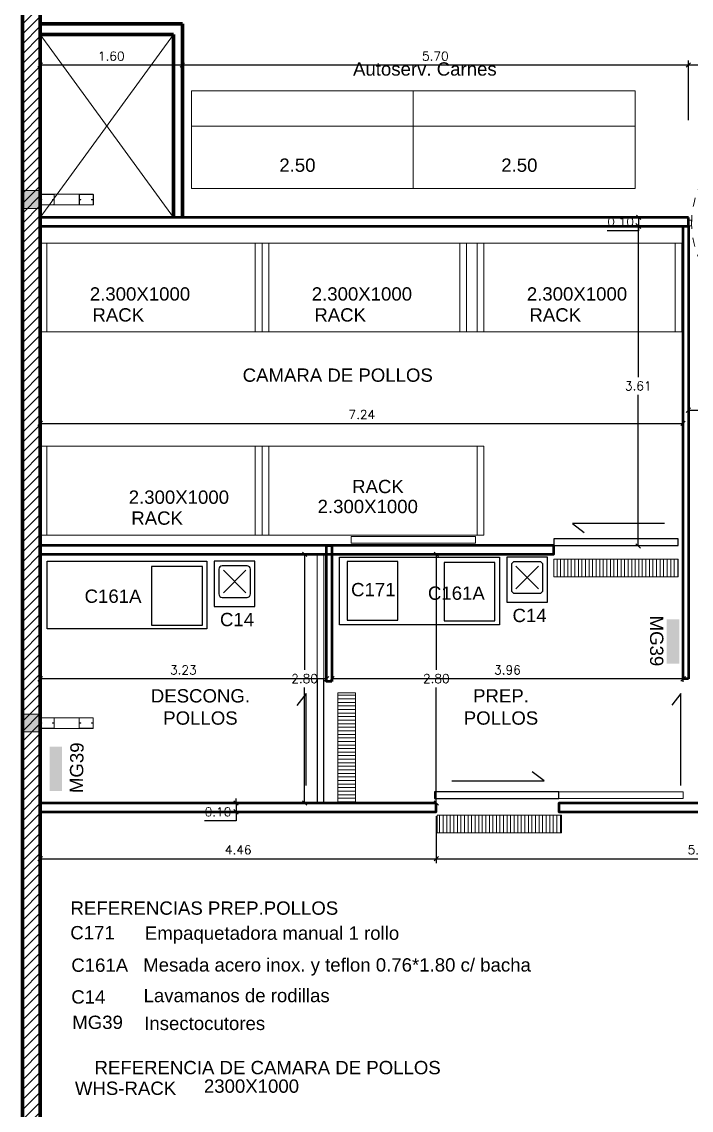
# Model space of a CAD drawing. Header units: inches. Extents: x 2 to 337, y 2 to 182.
# Drawn here: x 29.98 to 37.53, y 48.69 to 60.96 of the extents above; entities that cross this region are included whole.
import ezdxf

# ---------------------------------------------------------------- set-up
doc = ezdxf.new("R2010")
doc.units = ezdxf.units.IN
doc.header["$MEASUREMENT"] = 0
for name, pattern in [('ACAD_ISO10W100', [18, 12, -3, 0, -3]), ('DASH_15', [0.375, 0.25, -0.125]), ('HIDDEN2', [4.7625, 3.175, -1.5875]), ('LÍNEAS_OCULTAS2', [0.1875, 0.125, -0.0625])]:
    doc.linetypes.add(name, pattern=pattern)
for name, color, linetype, lineweight in [('0-EQUIPAMIENTO-LAB', 6, 'Continuous', 13), ('01 eje', 30, 'ACAD_ISO10W100', 9), ('ARQ-CARPINTERIAS', 4, 'Continuous', 9), ('ARQ-REJILLAS', 4, 'Continuous', 5), ('COMESTIBLES0-EQUIP-TXT', 3, 'Continuous', 9), ('L COTAS', 1, 'Continuous', 9), ('L EQUIP', 6, 'Continuous', 9), ('l muro', 5, 'Continuous', 80), ('L PANELES', 136, 'Continuous', 50), ('L PROYEC', 4, 'HIDDEN2', 9), ('LAVADO MU', 10, 'Continuous', 5), ('smr acero', 170, 'Continuous', 15)]:
    doc.layers.add(name, color=color, linetype=linetype, lineweight=lineweight)
for name, color, linetype in [('01-COTAS ESTRUCTURA', 9, 'Continuous'), ('JU-PLANTA(XREF)$0$0-EQUIPAMIENTO-LAB', 6, 'Continuous'), ('JU-PLANTA(XREF)$0$COMESTIBLES0-EQUIP-TXT', 3, 'Continuous'), ('L CARPINT', 3, 'Continuous')]:
    doc.layers.add(name, color=color, linetype=linetype)
doc.styles.add('2mm para 1.100', font='ARIAL.TTF')
doc.styles.add('ARIAL', font='ARIAL.TTF')
doc.styles.add('JU-PLANTA(XREF)$0$ARIAL', font='ARIAL.TTF')
doc.styles.add('RomanS', font='romans.shx')
doc.styles.get("Standard").update_dxf_attribs({"font": 'ARIAL.TTF'})
doc.dimstyles.new('bases 1-50', dxfattribs={"dimscale": 0.5, "dimtxt": 0.2, "dimasz": 0.1, "dimexe": 0.1, "dimexo": 0.1, "dimgap": 0.1, "dimtad": 1, "dimtih": 1, "dimtoh": 1, "dimzin": 1, "dimdsep": 46, "dimtxsty": 'RomanS', "dimblk": 'OBLIQUE', "dimcen": 0.1, "dimclrd": 256, "dimclre": 256, "dimclrt": 256, "dimadec": 0, "dimazin": 0, "dimtfac": 1, "dimtmove": 0, "dimatfit": 3, "dimfxl": 0, "dimarcsym": 0})
doc.dimstyles.new('cotas 1.100', dxfattribs={"dimscale": 2, "dimtxt": 0.2, "dimasz": 0.1, "dimexe": 0.1, "dimexo": 0.05, "dimgap": 0.05, "dimtad": 0, "dimzin": 0, "dimdsep": 46, "dimtxsty": '2mm para 1.100', "dimblk": 'OBLIQUE', "dimcen": 0.09, "dimclrd": 256, "dimclre": 256, "dimclrt": 256, "dimaunit": 1, "dimadec": 3, "dimazin": 0, "dimtfac": 1, "dimtofl": 0, "dimtmove": 2, "dimatfit": 3, "dimfxl": 0, "dimtolj": 1, "dimtzin": 0, "dimlwd": -1, "dimlwe": -1, "dimarcsym": 0})

# ---------------------------------------------------------------- blocks, each defined once
blk = doc.blocks.new('terreno1')
at = {"layer": '01 eje', "ltscale": 0.05}
blk.add_line((2858.813, 860.328), (2858.813, 730.799), dxfattribs=at)
blk = doc.blocks.new('_Oblique')
at = {"color": 0, "linetype": 'ByBlock', "lineweight": -2}
blk.add_line((-0.5, -0.5), (0.5, 0.5), dxfattribs=at)
blk = doc.blocks.new('*D95')
at = {"layer": 'Defpoints', "color": 0}
for p in [(29.361, 156.769), (30.191, 156.768), (29.991, 31.949)]:
    blk.add_point(p, dxfattribs=at)
at = {"layer": 'L COTAS'}
for p, q in [((30.091, 156.768), (29.161, 156.77)), ((29.361, 156.769), (29.262, 95.269)), ((29.161, 31.95), (29.259, 93.45)), ((29.891, 31.949), (28.961, 31.95))]:
    blk.add_line(p, q, dxfattribs=at)
at = {"layer": 'L COTAS', "xscale": 0.2, "yscale": 0.2, "zscale": 0.2}
for p, rotation in [((29.361, 156.769), 89.90828215739022), ((29.161, 31.95), 269.9082821573902)]:
    blk.add_blockref('_Oblique', p, dxfattribs=dict(at, rotation=rotation))
at = {"layer": 'L COTAS', "insert": (29.261, 94.36), "char_height": 0.4, "attachment_point": 5, "rotation": 89.9083, "style": '2mm para 1.100'}
blk.add_mtext('\\A1;124.82', dxfattribs=at)
blk = doc.blocks.new('*D75')
at = {"layer": 'Defpoints', "color": 0}
for p in [(36.549, 58.657), (36.929, 55.05), (36.929, 55.05)]:
    blk.add_point(p, dxfattribs=at)
at = {"layer": 'L COTAS', "lineweight": -2}
for p, q in [((36.599, 58.657), (36.979, 58.657)), ((36.929, 58.657), (36.929, 56.953)), ((36.929, 55.05), (36.929, 56.753))]:
    blk.add_line(p, q, dxfattribs=at)
at = {"layer": 'L COTAS', "lineweight": -2, "xscale": 0.05, "yscale": 0.05, "zscale": 0.05}
for p, rotation in [((36.929, 58.657), 90), ((36.929, 55.05), 270)]:
    blk.add_blockref('_Oblique', p, dxfattribs=dict(at, rotation=rotation))
at = {"layer": 'L COTAS', "insert": (36.929, 56.853), "char_height": 0.1, "attachment_point": 5, "style": 'RomanS'}
blk.add_mtext('3.61', dxfattribs=at)
blk = doc.blocks.new('RACKS 250')
for p, q in [((-1.05, -2.5), (-1.05, 0)), ((-1.05, 0), (-0.05, 0)), ((-0.05, 0), (-0.05, -2.5)), ((-1.05, -0.0762), (-0.05, -0.0762)), ((-1.05, -2.4238), (-0.05, -2.4238)), ((-0.05, -2.5), (-1.05, -2.5))]:
    blk.add_line(p, q)
blk = doc.blocks.new('*D242')
at = {"layer": 'Defpoints', "color": 0}
for p in [(37.434, 56.431), (30.191, 55.56), (37.434, 55.56)]:
    blk.add_point(p, dxfattribs=at)
at = {"layer": 'L COTAS', "lineweight": -2}
for p, q in [((30.191, 55.61), (30.191, 56.481)), ((30.191, 56.431), (37.434, 56.431)), ((37.434, 55.61), (37.434, 56.481))]:
    blk.add_line(p, q, dxfattribs=at)
at = {"layer": 'L COTAS', "lineweight": -2, "xscale": 0.05, "yscale": 0.05, "zscale": 0.05, "rotation": 180}
blk.add_blockref('_Oblique', (30.191, 56.431), dxfattribs=at)
at = {"layer": 'L COTAS', "lineweight": -2, "xscale": 0.05, "yscale": 0.05, "zscale": 0.05}
blk.add_blockref('_Oblique', (37.434, 56.431), dxfattribs=at)
at = {"layer": 'L COTAS', "insert": (33.815, 56.531), "char_height": 0.1, "attachment_point": 5, "style": 'RomanS'}
blk.add_mtext('7.24', dxfattribs=at)
blk = doc.blocks.new('PUERTA')
for p, q in [((0.04, 0), (0.834, 0.785)), ((0.04, 0), (0.834, 0.785)), ((0, -0.035), (0, 0.035)), ((0, 0.035), (0.04, 0.035)), ((0.04, 0.035), (0.04, -0.035)), ((0.04, -0.035), (0.075, 0)), ((0.075, 0), (0.85, -0.774)), ((1.16, -0.035), (1.16, 0.035)), ((1.16, 0.035), (1.2, 0.035)), ((1.2, 0.035), (1.2, -0.035)), ((0.04, -0.035), (0, -0.035)), ((0.04, -0.035), (0.814, -0.81)), ((1.2, -0.035), (1.16, -0.035)), ((0.85, -0.774), (0.814, -0.81))]:
    blk.add_line(p, q)
blk.add_circle((0.04, 0), 0.0196)
at = {"linetype": 'DASH_15', "ltscale": 0.2}
for centre, radius, start, end in [((0.04, -0.005), 1.12, 359.6736, 92.0467), ((0.014, 0.011), 1.146, 269.3146, 359.1608)]:
    blk.add_arc(centre, radius, start, end, dxfattribs=at)
blk = doc.blocks.new('*D190')
at = {"layer": 'Defpoints', "color": 0}
for p in [(33.477, 53.553), (33.477, 53.521), (37.435, 53.467)]:
    blk.add_point(p, dxfattribs=at)
at = {"layer": 'L COTAS', "lineweight": -2}
for p, q in [((33.477, 53.571), (33.477, 53.603)), ((37.435, 53.517), (37.435, 53.603)), ((37.435, 53.553), (33.477, 53.553))]:
    blk.add_line(p, q, dxfattribs=at)
at = {"layer": 'L COTAS', "lineweight": -2, "xscale": 0.05, "yscale": 0.05, "zscale": 0.05, "rotation": 180}
blk.add_blockref('_Oblique', (33.477, 53.553), dxfattribs=at)
at = {"layer": 'L COTAS', "lineweight": -2, "xscale": 0.05, "yscale": 0.05, "zscale": 0.05}
blk.add_blockref('_Oblique', (37.435, 53.553), dxfattribs=at)
at = {"layer": 'L COTAS', "insert": (35.456, 53.653), "char_height": 0.1, "attachment_point": 5, "style": 'RomanS'}
blk.add_mtext('3.96', dxfattribs=at)
blk = doc.blocks.new('*D253')
at = {"layer": 'Defpoints', "color": 0}
for p in [(30.191, 53.553), (33.417, 53.521), (30.191, 53.291)]:
    blk.add_point(p, dxfattribs=at)
at = {"layer": 'L COTAS', "lineweight": -2}
for p, q in [((30.191, 53.341), (30.191, 53.603)), ((33.417, 53.571), (33.417, 53.603)), ((33.417, 53.553), (30.191, 53.553))]:
    blk.add_line(p, q, dxfattribs=at)
at = {"layer": 'L COTAS', "lineweight": -2, "xscale": 0.05, "yscale": 0.05, "zscale": 0.05, "rotation": 180}
blk.add_blockref('_Oblique', (30.191, 53.553), dxfattribs=at)
at = {"layer": 'L COTAS', "lineweight": -2, "xscale": 0.05, "yscale": 0.05, "zscale": 0.05}
blk.add_blockref('_Oblique', (33.417, 53.553), dxfattribs=at)
at = {"layer": 'L COTAS', "insert": (31.804, 53.653), "char_height": 0.1, "attachment_point": 5, "style": 'RomanS'}
blk.add_mtext('3.23', dxfattribs=at)
blk = doc.blocks.new('*D191')
at = {"layer": 'Defpoints', "color": 0}
for p in [(34.654, 54.956), (35.096, 54.956), (34.654, 52.153)]:
    blk.add_point(p, dxfattribs=at)
at = {"layer": 'L COTAS', "lineweight": -2}
for p, q in [((35.046, 54.956), (34.604, 54.956)), ((34.654, 54.956), (34.654, 53.655)), ((34.654, 52.153), (34.654, 53.455))]:
    blk.add_line(p, q, dxfattribs=at)
at = {"layer": 'L COTAS', "lineweight": -2, "xscale": 0.05, "yscale": 0.05, "zscale": 0.05}
for p, rotation in [((34.654, 54.956), 90), ((34.654, 52.153), 270)]:
    blk.add_blockref('_Oblique', p, dxfattribs=dict(at, rotation=rotation))
at = {"layer": 'L COTAS', "insert": (34.654, 53.555), "char_height": 0.1, "attachment_point": 5, "style": 'RomanS'}
blk.add_mtext('2.80', dxfattribs=at)
blk = doc.blocks.new('*D255')
at = {"layer": 'Defpoints', "color": 0}
for p in [(37.494, 56.594), (42.034, 56.594), (42.034, 56.58)]:
    blk.add_point(p, dxfattribs=at)
at = {"layer": 'L COTAS', "lineweight": -2}
for p, q in [((37.494, 56.58), (42.034, 56.58)), ((37.494, 56.544), (37.494, 56.53)), ((42.034, 56.544), (42.034, 56.53))]:
    blk.add_line(p, q, dxfattribs=at)
at = {"layer": 'L COTAS', "lineweight": -2, "xscale": 0.05, "yscale": 0.05, "zscale": 0.05, "rotation": 180}
blk.add_blockref('_Oblique', (37.494, 56.58), dxfattribs=at)
at = {"layer": 'L COTAS', "lineweight": -2, "xscale": 0.05, "yscale": 0.05, "zscale": 0.05}
blk.add_blockref('_Oblique', (42.034, 56.58), dxfattribs=at)
at = {"layer": 'L COTAS', "insert": (39.764, 56.68), "char_height": 0.1, "attachment_point": 5, "style": 'RomanS'}
blk.add_mtext('4.54', dxfattribs=at)
blk = doc.blocks.new('*D193')
at = {"layer": 'Defpoints', "color": 0}
for p in [(36.933, 58.753), (36.933, 58.653), (36.933, 58.653)]:
    blk.add_point(p, dxfattribs=at)
at = {"layer": 'L COTAS', "lineweight": -2}
for p, q in [((36.933, 58.753), (36.933, 58.653)), ((36.933, 58.653), (36.933, 58.603)), ((36.933, 58.603), (36.578, 58.603))]:
    blk.add_line(p, q, dxfattribs=at)
at = {"layer": 'L COTAS', "lineweight": -2, "xscale": 0.05, "yscale": 0.05, "zscale": 0.05}
for p, rotation in [((36.933, 58.753), 90), ((36.933, 58.653), 270)]:
    blk.add_blockref('_Oblique', p, dxfattribs=dict(at, rotation=rotation))
at = {"layer": 'L COTAS', "insert": (36.73, 58.703), "char_height": 0.1, "attachment_point": 5, "style": 'RomanS'}
blk.add_mtext('0.10', dxfattribs=at)
blk = doc.blocks.new('*D257')
at = {"layer": 'Defpoints', "color": 0}
for p in [(34.654, 52.153), (32.398, 52.054), (32.398, 52.054)]:
    blk.add_point(p, dxfattribs=at)
at = {"layer": 'L COTAS', "lineweight": -2}
for p, q in [((34.604, 52.153), (32.348, 52.153)), ((32.398, 52.153), (32.398, 52.203)), ((32.398, 52.153), (32.398, 52.054)), ((32.398, 52.054), (32.398, 51.954)), ((32.398, 51.954), (32.043, 51.954))]:
    blk.add_line(p, q, dxfattribs=at)
at = {"layer": 'L COTAS', "lineweight": -2, "xscale": 0.05, "yscale": 0.05, "zscale": 0.05}
for p, rotation in [((32.398, 52.153), 270), ((32.398, 52.054), 90)]:
    blk.add_blockref('_Oblique', p, dxfattribs=dict(at, rotation=rotation))
at = {"layer": 'L COTAS', "insert": (32.195, 52.054), "char_height": 0.1, "attachment_point": 5, "style": 'RomanS'}
blk.add_mtext('0.10', dxfattribs=at)
blk = doc.blocks.new('base1')
at = {"layer": 'smr acero'}
h = blk.add_hatch(color=256, dxfattribs=at)
h.dxf.hatch_style = 1
h.paths.add_polyline_path([(4862.665, 1040.797), (4862.665, 1040.597), (4862.465, 1040.597), (4862.465, 1040.797)])
for p, q in [((4863.111, 1040.757), (4862.809, 1040.757)), ((4863.111, 1040.637), (4862.809, 1040.637))]:
    blk.add_line(p, q, dxfattribs=at)
blk.add_lwpolyline([(4862.465, 1040.597), (4862.665, 1040.597), (4862.665, 1040.797), (4862.465, 1040.797)], close=True, dxfattribs=at)
for points in [[(4862.819, 1040.757), (4862.671, 1040.757, 0.414214), (4862.665, 1040.751), (4862.665, 1040.703, 0.414214), (4862.671, 1040.697), (4862.685, 1040.697), (4862.685, 1040.699), (4862.673, 1040.699, -0.414214), (4862.667, 1040.705), (4862.667, 1040.749, -0.414214), (4862.673, 1040.755), (4862.817, 1040.755, -0.414214), (4862.823, 1040.749), (4862.823, 1040.705, -0.414214), (4862.817, 1040.699), (4862.805, 1040.699), (4862.805, 1040.697), (4862.819, 1040.697, 0.414214), (4862.825, 1040.703), (4862.825, 1040.751, 0.414214)], [(4863.111, 1040.757), (4863.259, 1040.757, -0.414214), (4863.265, 1040.751), (4863.265, 1040.703, -0.414214), (4863.259, 1040.697), (4863.245, 1040.697), (4863.245, 1040.699), (4863.257, 1040.699, 0.414214), (4863.263, 1040.705), (4863.263, 1040.749, 0.414214), (4863.257, 1040.755), (4863.113, 1040.755, 0.414214), (4863.107, 1040.749), (4863.107, 1040.705, 0.414214), (4863.113, 1040.699), (4863.125, 1040.699), (4863.125, 1040.697), (4863.111, 1040.697, -0.414214), (4863.105, 1040.703), (4863.105, 1040.751, -0.414214)], [(4862.819, 1040.637), (4862.671, 1040.637, -0.414214), (4862.665, 1040.643), (4862.665, 1040.691, -0.414214), (4862.671, 1040.697), (4862.685, 1040.697), (4862.685, 1040.695), (4862.673, 1040.695, 0.414214), (4862.667, 1040.689), (4862.667, 1040.645, 0.414214), (4862.673, 1040.639), (4862.817, 1040.639, 0.414214), (4862.823, 1040.645), (4862.823, 1040.689, 0.414214), (4862.817, 1040.695), (4862.805, 1040.695), (4862.805, 1040.697), (4862.819, 1040.697, -0.414214), (4862.825, 1040.691), (4862.825, 1040.643, -0.414214)], [(4863.111, 1040.637), (4863.259, 1040.637, 0.414214), (4863.265, 1040.643), (4863.265, 1040.691, 0.414214), (4863.259, 1040.697), (4863.245, 1040.697), (4863.245, 1040.695), (4863.257, 1040.695, -0.414214), (4863.263, 1040.689), (4863.263, 1040.645, -0.414214), (4863.257, 1040.639), (4863.113, 1040.639, -0.414214), (4863.107, 1040.645), (4863.107, 1040.689, -0.414214), (4863.113, 1040.695), (4863.125, 1040.695), (4863.125, 1040.697), (4863.111, 1040.697, 0.414214), (4863.105, 1040.691), (4863.105, 1040.643, 0.414214)]]:
    blk.add_lwpolyline(points, format="xyb", close=True, dxfattribs=at)
blk = doc.blocks.new('*D194')
at = {"layer": 'Defpoints', "color": 0}
for p in [(37.494, 60.47), (31.794, 59.797), (37.494, 59.798)]:
    blk.add_point(p, dxfattribs=at)
at = {"layer": 'L COTAS', "lineweight": -2}
for p, q in [((31.794, 59.847), (31.794, 60.52)), ((37.494, 59.848), (37.494, 60.52)), ((31.794, 60.47), (37.494, 60.47))]:
    blk.add_line(p, q, dxfattribs=at)
at = {"layer": 'L COTAS', "lineweight": -2, "xscale": 0.05, "yscale": 0.05, "zscale": 0.05, "rotation": 180}
blk.add_blockref('_Oblique', (31.794, 60.47), dxfattribs=at)
at = {"layer": 'L COTAS', "lineweight": -2, "xscale": 0.05, "yscale": 0.05, "zscale": 0.05}
blk.add_blockref('_Oblique', (37.494, 60.47), dxfattribs=at)
at = {"layer": 'L COTAS', "insert": (34.644, 60.57), "char_height": 0.1, "attachment_point": 5, "style": 'RomanS'}
blk.add_mtext('5.70', dxfattribs=at)
blk = doc.blocks.new('*D195')
at = {"layer": 'Defpoints', "color": 0}
for p in [(38.602, 60.47), (37.494, 59.912), (38.602, 59.912)]:
    blk.add_point(p, dxfattribs=at)
at = {"layer": 'L COTAS', "lineweight": -2}
for p, q in [((37.494, 59.962), (37.494, 60.52)), ((38.602, 59.962), (38.602, 60.52)), ((37.494, 60.47), (38.602, 60.47))]:
    blk.add_line(p, q, dxfattribs=at)
at = {"layer": 'L COTAS', "lineweight": -2, "xscale": 0.05, "yscale": 0.05, "zscale": 0.05, "rotation": 180}
blk.add_blockref('_Oblique', (37.494, 60.47), dxfattribs=at)
at = {"layer": 'L COTAS', "lineweight": -2, "xscale": 0.05, "yscale": 0.05, "zscale": 0.05}
blk.add_blockref('_Oblique', (38.602, 60.47), dxfattribs=at)
at = {"layer": 'L COTAS', "insert": (38.048, 60.57), "char_height": 0.1, "attachment_point": 5, "style": 'RomanS'}
blk.add_mtext('1.11', dxfattribs=at)
blk = doc.blocks.new('*D258')
at = {"layer": 'Defpoints', "color": 0}
for p in [(30.191, 52.054), (34.654, 52.054), (34.654, 51.526)]:
    blk.add_point(p, dxfattribs=at)
at = {"layer": 'L COTAS', "lineweight": -2}
for p, q in [((30.191, 52.004), (30.191, 51.476)), ((34.654, 52.004), (34.654, 51.476)), ((30.191, 51.526), (34.654, 51.526))]:
    blk.add_line(p, q, dxfattribs=at)
at = {"layer": 'L COTAS', "lineweight": -2, "xscale": 0.05, "yscale": 0.05, "zscale": 0.05, "rotation": 180}
blk.add_blockref('_Oblique', (30.191, 51.526), dxfattribs=at)
at = {"layer": 'L COTAS', "lineweight": -2, "xscale": 0.05, "yscale": 0.05, "zscale": 0.05}
blk.add_blockref('_Oblique', (34.654, 51.526), dxfattribs=at)
at = {"layer": 'L COTAS', "insert": (32.422, 51.626), "char_height": 0.1, "attachment_point": 5, "style": 'RomanS'}
blk.add_mtext('4.46', dxfattribs=at)
blk = doc.blocks.new('*D259')
at = {"layer": 'Defpoints', "color": 0}
for p in [(34.654, 52.054), (40.618, 52.054), (40.618, 51.526)]:
    blk.add_point(p, dxfattribs=at)
at = {"layer": 'L COTAS', "lineweight": -2}
for p, q in [((34.654, 52.004), (34.654, 51.476)), ((40.618, 52.004), (40.618, 51.476)), ((34.654, 51.526), (40.618, 51.526))]:
    blk.add_line(p, q, dxfattribs=at)
at = {"layer": 'L COTAS', "lineweight": -2, "xscale": 0.05, "yscale": 0.05, "zscale": 0.05, "rotation": 180}
blk.add_blockref('_Oblique', (34.654, 51.526), dxfattribs=at)
at = {"layer": 'L COTAS', "lineweight": -2, "xscale": 0.05, "yscale": 0.05, "zscale": 0.05}
blk.add_blockref('_Oblique', (40.618, 51.526), dxfattribs=at)
at = {"layer": 'L COTAS', "insert": (37.636, 51.626), "char_height": 0.1, "attachment_point": 5, "style": 'RomanS'}
blk.add_mtext('5.96', dxfattribs=at)
blk = doc.blocks.new('*D203')
at = {"layer": 'Defpoints', "color": 0}
for p in [(30.191, 60.398), (31.794, 60.47), (31.794, 60.47)]:
    blk.add_point(p, dxfattribs=at)
at = {"layer": 'L COTAS', "lineweight": -2}
for p, q in [((30.191, 60.448), (30.191, 60.52)), ((31.794, 60.52), (31.794, 60.52)), ((30.191, 60.47), (31.794, 60.47))]:
    blk.add_line(p, q, dxfattribs=at)
at = {"layer": 'L COTAS', "lineweight": -2, "xscale": 0.05, "yscale": 0.05, "zscale": 0.05, "rotation": 180}
blk.add_blockref('_Oblique', (30.191, 60.47), dxfattribs=at)
at = {"layer": 'L COTAS', "lineweight": -2, "xscale": 0.05, "yscale": 0.05, "zscale": 0.05}
blk.add_blockref('_Oblique', (31.794, 60.47), dxfattribs=at)
at = {"layer": 'L COTAS', "insert": (30.992, 60.57), "char_height": 0.1, "attachment_point": 5, "style": 'RomanS'}
blk.add_mtext('1.60', dxfattribs=at)
blk = doc.blocks.new('*D270')
at = {"layer": 'Defpoints', "color": 0}
for p in [(33.085, 54.956), (33.085, 52.153), (33.17, 52.153)]:
    blk.add_point(p, dxfattribs=at)
at = {"layer": 'L COTAS', "lineweight": -2}
for p, q in [((33.135, 54.956), (33.22, 54.956)), ((33.17, 54.956), (33.17, 53.655)), ((33.17, 52.153), (33.17, 53.455)), ((33.135, 52.153), (33.22, 52.153))]:
    blk.add_line(p, q, dxfattribs=at)
at = {"layer": 'L COTAS', "lineweight": -2, "xscale": 0.05, "yscale": 0.05, "zscale": 0.05}
for p, rotation in [((33.17, 54.956), 90), ((33.17, 52.153), 270)]:
    blk.add_blockref('_Oblique', p, dxfattribs=dict(at, rotation=rotation))
at = {"layer": 'L COTAS', "insert": (33.17, 53.555), "char_height": 0.1, "attachment_point": 5, "style": 'RomanS'}
blk.add_mtext('2.80', dxfattribs=at)
blk = doc.blocks.new('JU-PLANTA(XREF)$0$SE-COME$0$LR-COME$0$B41')
for p, q in [((-0.4064, -0.127), (-0.1524, 0.127)), ((-0.1524, -0.127), (-0.4064, 0.127))]:
    blk.add_line(p, q)
blk.add_lwpolyline([(0, 0.2286), (0, -0.2286), (-0.508, -0.2286), (-0.508, 0.2286)], close=True)
blk.add_lwpolyline([(-0.4191, -0.1778, -0.4142136), (-0.4572, -0.1397), (-0.4572, 0.1397, -0.4142136), (-0.4191, 0.1778), (-0.1397, 0.1778, -0.4142136), (-0.1016, 0.1397), (-0.1016, -0.1397, -0.4142136), (-0.1397, -0.1778)], format="xyb", close=True)

msp = doc.modelspace()

# ---------------------------------------------------------------- hatches: boundary and pattern name
at = {"layer": 'ARQ-REJILLAS'}
h = msp.add_hatch(dxfattribs=at)
h.set_pattern_fill('_USER', color=256, scale=0.04, angle=450, style=0, pattern_type=0)
h.set_pattern_definition([(90, (-3356.104723, -697.50688), (-0.04, 1e-17), [])])
h.paths.add_polyline_path([(37.379, 54.901), (37.379, 54.701), (35.979, 54.701), (35.979, 54.901)])
h = msp.add_hatch(dxfattribs=at)
h.set_pattern_fill('_USER', color=256, scale=0.04, angle=540, style=0, pattern_type=0)
h.set_pattern_definition([(180, (-3364.601414, -705.393136), (-1e-17, -0.04), [])])
h.paths.add_polyline_path([(33.744, 53.396), (33.544, 53.396), (33.544, 52.153), (33.744, 52.153)])
h = msp.add_hatch(dxfattribs=at)
h.set_pattern_fill('_USER', color=256, scale=0.04, angle=450, style=0, pattern_type=0)
h.set_pattern_definition([(90, (-3334.82824, -700.390743), (-0.04, 1e-17), [])])
h.paths.add_polyline_path([(36.063, 52.017), (36.063, 51.817), (34.663, 51.817), (34.663, 52.017)])
at = {"layer": 'LAVADO MU'}
h = msp.add_hatch(dxfattribs=at)
h.set_pattern_fill('ANSI31', color=256, scale=0.025)
h.set_pattern_definition([(45, (-3437.72622, -714.39376), (-0.0561266008, 0.0561266008), [])])
h.paths.add_polyline_path([(30.191, 71.952), (29.991, 71.952), (29.991, 32.299), (30.191, 32.299)])

# ---------------------------------------------------------------- linework, layer by layer
at = {"layer": 'ARQ-REJILLAS'}
for points in [[(37.379, 54.901), (37.379, 54.701), (35.979, 54.701), (35.979, 54.901)], [(33.744, 53.396), (33.544, 53.396), (33.544, 52.153), (33.744, 52.153)], [(33.744, 53.396), (33.544, 53.396), (33.544, 52.153), (33.744, 52.153)], [(36.063, 52.017), (36.063, 51.817), (34.663, 51.817), (34.663, 52.017)]]:
    msp.add_lwpolyline(points, close=True, dxfattribs=at)
at = {"layer": 'JU-PLANTA(XREF)$0$0-EQUIPAMIENTO-LAB'}
for points in [[(30.269, 54.117), (30.269, 54.877), (32.069, 54.877), (32.069, 54.117)], [(33.565, 54.163), (33.565, 54.923), (35.365, 54.923), (35.365, 54.163)], [(34.222, 54.873), (33.65, 54.873), (33.65, 54.213), (34.222, 54.213)], [(35.315, 54.865), (34.743, 54.865), (34.743, 54.205), (35.315, 54.205)], [(32.019, 54.819), (31.447, 54.819), (31.447, 54.159), (32.019, 54.159)]]:
    msp.add_lwpolyline(points, close=True, dxfattribs=at)
for points in [[(37.391, 53.725), (37.251, 53.725), (37.391, 54.225), (37.251, 54.225)], [(30.437, 52.289), (30.297, 52.289), (30.437, 52.789), (30.297, 52.789)]]:
    msp.add_solid(points, dxfattribs=at)
at = {"layer": 'L CARPINT'}
for points in [[(37.226, 55.304), (36.187, 55.304), (36.32, 55.201)], [(33.187, 52.349), (33.187, 53.387), (33.084, 53.254)], [(37.409, 52.349), (37.409, 53.388), (37.306, 53.255)], [(34.83, 52.402), (35.869, 52.402), (35.736, 52.505)]]:
    msp.add_lwpolyline(points, dxfattribs=at)
for points in [[(35.98, 55.132), (35.98, 55.057), (37.38, 55.057), (37.38, 55.132)], [(33.311, 52.153), (33.386, 52.153), (33.386, 53.553), (33.311, 53.553)], [(34.635, 52.278), (34.635, 52.203), (36.035, 52.203), (36.035, 52.278)]]:
    msp.add_lwpolyline(points, close=True, dxfattribs=at)
at = {"layer": 'L COTAS'}
for p, q in [((31.694, 60.814), (30.191, 58.753)), ((30.191, 60.814), (31.694, 58.753))]:
    msp.add_line(p, q, dxfattribs=at)
at = {"layer": 'L EQUIP', "linetype": 'ByBlock', "ltscale": 0.01}
for p, q in [((34.395, 60.179), (31.895, 60.179)), ((31.895, 59.079), (31.895, 60.179)), ((34.395, 59.079), (34.395, 60.179)), ((36.895, 60.179), (34.395, 60.179)), ((34.395, 59.079), (34.395, 60.179)), ((36.895, 59.079), (36.895, 60.179)), ((30.191, 58.804), (30.191, 59.904)), ((31.895, 59.779), (34.395, 59.779)), ((34.395, 59.779), (36.895, 59.779)), ((31.895, 59.079), (34.395, 59.079)), ((34.395, 59.079), (36.895, 59.079))]:
    msp.add_line(p, q, dxfattribs=at)
at = {"layer": 'l muro'}
for p, q in [((29.991, 156.769), (29.991, 31.96)), ((30.191, 156.769), (30.191, 31.96)), ((30.191, 60.934), (31.794, 60.934)), ((31.794, 60.934), (31.794, 58.753)), ((30.191, 60.814), (31.694, 60.814)), ((31.694, 60.814), (31.694, 58.753)), ((30.191, 32.149), (30.191, 52.651))]:
    msp.add_line(p, q, dxfattribs=at)
at = {"layer": 'L PANELES'}
for points in [[(37.494, 58.753), (30.191, 58.753), (30.191, 58.653), (37.494, 58.653)], [(37.494, 53.554), (37.434, 53.554), (37.434, 58.653), (37.494, 58.653)], [(35.98, 55.056), (30.191, 55.056), (30.191, 54.956), (35.98, 54.956)], [(33.477, 53.521), (33.417, 53.521), (33.417, 55.056), (33.477, 55.056)], [(34.654, 52.153), (30.191, 52.153), (30.191, 52.054), (34.654, 52.054)], [(39.19, 52.153), (36.035, 52.153), (36.035, 52.054), (39.19, 52.054)]]:
    msp.add_lwpolyline(points, close=True, dxfattribs=at)
at = {"layer": 'L PROYEC', "linetype": 'LÍNEAS_OCULTAS2', "ltscale": 25}
for points in [[(33.696, 55.155), (33.696, 55.08), (35.096, 55.08), (35.096, 55.155)], [(33.311, 53.553), (33.386, 53.553), (33.386, 54.953), (33.311, 54.953)], [(36.035, 52.278), (36.035, 52.203), (37.435, 52.203), (37.435, 52.278)]]:
    msp.add_lwpolyline(points, close=True, dxfattribs=at)

# ---------------------------------------------------------------- block references
at = {"layer": '0-EQUIPAMIENTO-LAB', "rotation": 89.99999999999999}
for p in [(30.191, 58.513), (32.691, 58.513), (34.92, 58.513), (30.191, 56.223), (32.691, 56.223)]:
    msp.add_blockref('RACKS 250', p, dxfattribs=at)
at = {"layer": '01-COTAS ESTRUCTURA'}
for p in [(-4832.474, -981.743), (-4832.475, -987.643)]:
    msp.add_blockref('base1', p, dxfattribs=at)
at = {"layer": 'ARQ-CARPINTERIAS', "xscale": -0.9239776872284607, "yscale": 0.9239776872284607, "zscale": 0.9239776872284607}
msp.add_blockref('PUERTA', (38.602, 58.688), dxfattribs=at)
at = {"layer": 'JU-PLANTA(XREF)$0$0-EQUIPAMIENTO-LAB', "xscale": -1, "rotation": 90}
for p in [(32.382, 54.369), (35.678, 54.415)]:
    msp.add_blockref('JU-PLANTA(XREF)$0$SE-COME$0$LR-COME$0$B41', p, dxfattribs=at)
at = {"layer": 'l muro'}
msp.add_blockref('terreno1', (-2828.822, -701.391), dxfattribs=at)

# ---------------------------------------------------------------- texts
at = {"layer": 'COMESTIBLES0-EQUIP-TXT', "style": 'ARIAL'}
for s, p in [('2.300X1000', (30.751, 57.815)), ('2.300X1000', (33.251, 57.815)), ('2.300X1000', (35.674, 57.815)), ('RACK', (30.78, 57.579)), ('RACK', (33.28, 57.579)), ('RACK', (35.703, 57.579)), ('RACK', (33.706, 55.645)), ('2.300X1000', (31.189, 55.525)), ('2.300X1000', (33.317, 55.42)), ('RACK', (31.218, 55.289)), ('WHS-RACK', (30.583, 48.864)), ('2300X1000', (32.036, 48.888))]:
    msp.add_text(s, height=0.15, dxfattribs=at).set_placement(p)
at = {"layer": 'COMESTIBLES0-EQUIP-TXT', "char_height": 0.15, "style": 'ARIAL'}
for s, insert, width, attachment_point in [('CAMARA DE POLLOS', (34.615, 57.05), 2.86224, 3), ('DESCONG.\\PPOLLOS', (31.997, 53.436), 1.60952, 2), ('PREP.\\PPOLLOS', (35.383, 53.436), 1.60952, 2), ('REFERENCIAS PREP.POLLOS', (32.041, 51.044), 6.27203, 2), ('Empaquetadora manual 1 rollo', (34.236, 50.762), 3.15777, 3), ('Mesada acero inox. y teflon 0.76*1.80 c/ bacha', (35.72, 50.404), 5.1667, 3), ('Lavamanos de rodillas', (33.453, 50.059), 3.15777, 3), ('Insectocutores', (32.726, 49.745), 3.15777, 3), ('REFERENCIA DE CAMARA DE POLLOS', (34.704, 49.247), 4.42025, 3)]:
    msp.add_mtext(s, dxfattribs=dict(at, insert=insert, width=width, attachment_point=attachment_point))
at = {"layer": 'JU-PLANTA(XREF)$0$COMESTIBLES0-EQUIP-TXT', "style": 'JU-PLANTA(XREF)$0$ARIAL'}
for s, p in [('C171', (33.694, 54.483)), ('C161A', (34.56, 54.443)), ('C161A', (30.692, 54.409)), ('C14', (35.513, 54.192)), ('C14', (32.217, 54.146)), ('C171', (30.531, 50.617)), ('C161A', (30.542, 50.251)), ('C14', (30.542, 49.893)), ('MG39', (30.553, 49.607))]:
    msp.add_text(s, height=0.15, dxfattribs=at).set_placement(p)
for rotation, p in [(270, (37.062, 54.265)), (89.0933, (30.673, 52.264))]:
    msp.add_text('MG39', height=0.15, rotation=rotation, dxfattribs=at).set_placement(p)
at = {"layer": 'L EQUIP', "linetype": 'ByBlock', "ltscale": 0.01, "char_height": 0.15, "width": 6.39684, "attachment_point": 1}
for s, insert in [('Autoserv. Carnes', (33.716, 60.5)), ('2.50', (32.886, 59.416)), ('2.50', (35.386, 59.416))]:
    msp.add_mtext(s, dxfattribs=dict(at, insert=insert))

# ---------------------------------------------------------------- dimensions: what is measured, and where the dimension line sits
at = {"layer": 'L COTAS'}
dim = msp.add_aligned_dim(p1=(29.991, 31.949), p2=(30.191, 156.768), distance=0.83, dimstyle='cotas 1.100', override={"dimfxl": 0.1, "dimarcsym": 1}, dxfattribs=at)
dim.commit()
dim.dimension.update_dxf_attribs({"geometry": '*D95', "text_midpoint": (29.261, 94.36)})
for base, p1, p2, override, picture, middle in [((31.794, 60.47), (30.191, 60.398), (31.794, 60.47), {"dimfxl": 0.18, "dimarcsym": 1}, '*D203', (30.992, 60.57)), ((37.494, 60.47), (31.794, 59.797), (37.494, 59.798), {"dimfxl": 0.18, "dimarcsym": 1}, '*D194', (34.644, 60.57)), ((38.602, 60.47), (37.494, 59.912), (38.602, 59.912), {"dimfxl": 0.18, "dimarcsym": 1}, '*D195', (38.048, 60.57)), ((42.034, 56.58), (37.494, 56.594), (42.034, 56.594), {"dimfxl": 0.18, "dimarcsym": 1}, '*D255', (39.764, 56.68)), ((34.654, 51.526), (30.191, 52.054), (34.654, 52.054), {"dimfxl": 0.18, "dimarcsym": 1}, '*D258', (32.422, 51.626)), ((40.618, 51.526), (34.654, 52.054), (40.618, 52.054), {"dimtmove": 1, "dimfxl": 0.18, "dimarcsym": 1}, '*D259', (37.636, 51.626))]:
    dim = msp.add_linear_dim(base=base, p1=p1, p2=p2, dimstyle='bases 1-50', override=override, dxfattribs=at)
    dim.commit()
    dim.dimension.update_dxf_attribs({"geometry": picture, "text_midpoint": middle})
for base, p1, p2, picture, middle in [((36.933, 58.653), (36.933, 58.753), (36.933, 58.653), '*D193', (36.73, 58.703)), ((36.929, 55.05), (36.549, 58.657), (36.929, 55.05), '*D75', (36.929, 56.853)), ((33.17, 52.153), (33.085, 54.956), (33.085, 52.153), '*D270', (33.17, 53.555)), ((34.654, 54.956), (34.654, 52.153), (35.096, 54.956), '*D191', (34.654, 53.555))]:
    dim = msp.add_linear_dim(base=base, p1=p1, p2=p2, angle=90, dimstyle='bases 1-50', dxfattribs=at)
    dim.commit()
    dim.dimension.update_dxf_attribs({"geometry": picture, "text_midpoint": middle})
dim = msp.add_linear_dim(base=(37.434, 56.431), p1=(30.191, 55.56), p2=(37.434, 55.56), dimstyle='bases 1-50', dxfattribs=at)
dim.commit()
dim.dimension.update_dxf_attribs({"geometry": '*D242', "text_midpoint": (33.815, 56.431), "dimtype": 160})
for base, p1, p2, picture, middle in [((30.191, 53.553), (33.417, 53.521), (30.191, 53.291), '*D253', (31.804, 53.653)), ((33.477, 53.553), (37.435, 53.467), (33.477, 53.521), '*D190', (35.456, 53.653))]:
    dim = msp.add_linear_dim(base=base, p1=p1, p2=p2, dimstyle='bases 1-50', dxfattribs=at)
    dim.commit()
    dim.dimension.update_dxf_attribs({"geometry": picture, "text_midpoint": middle})
dim = msp.add_linear_dim(base=(32.398, 52.054), p1=(34.654, 52.153), p2=(32.398, 52.054), angle=90, dimstyle='bases 1-50', override={"dimfxl": 0.18, "dimarcsym": 1}, dxfattribs=at)
dim.commit()
dim.dimension.update_dxf_attribs({"geometry": '*D257', "text_midpoint": (32.195, 52.054)})

doc.saveas('drawing.dxf')
